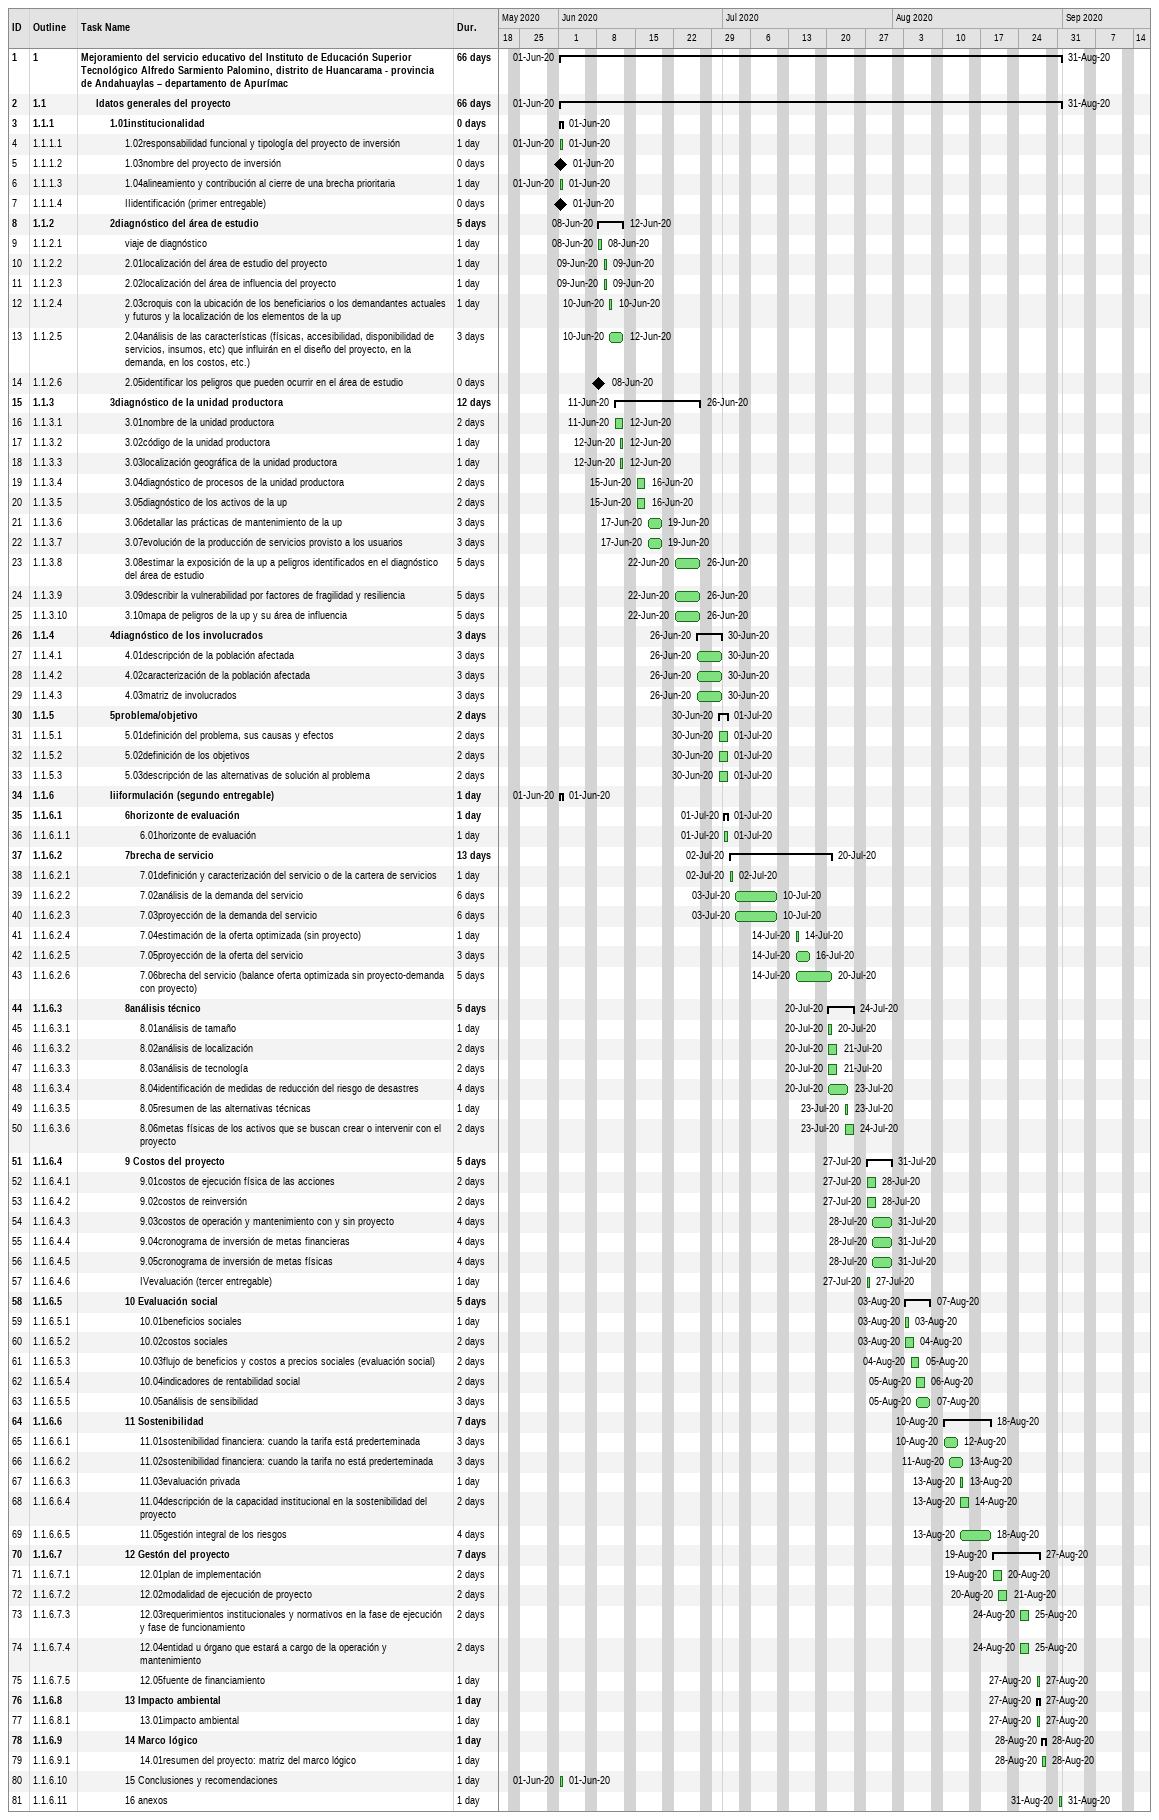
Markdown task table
| ID | WBS | Task | Duration | Start | Finish |
|---|---|---|---|---|---|
| 1 | 1 | **Mejoramiento del servicio educativo del Instituto de Educación Superior Tecnológico Alfredo Sarmiento Palomino, distrito de Huancarama - provincia de Andahuaylas – departamento de Apurímac** | 66d | 2020-06-01 | 2020-08-31 |
| 2 | 1.1 | **Idatos generales del proyecto** | 66d | 2020-06-01 | 2020-08-31 |
| 3 | 1.1.1 | **1.01institucionalidad** | 0d | 2020-06-01 | 2020-06-01 |
| 4 | 1.1.1.1 | 1.02responsabilidad funcional y tipología del proyecto de inversión | 1d | 2020-06-01 | 2020-06-01 |
| 5 | 1.1.1.2 | 1.03nombre del proyecto de inversión | 0d | 2020-06-01 | 2020-06-01 |
| 6 | 1.1.1.3 | 1.04alineamiento y contribución al cierre de una brecha prioritaria | 1d | 2020-06-01 | 2020-06-01 |
| 7 | 1.1.1.4 | IIidentificación (primer entregable) | 0d | 2020-06-01 | 2020-06-01 |
| 8 | 1.1.2 | **2diagnóstico del área de estudio** | 5d | 2020-06-08 | 2020-06-12 |
| 9 | 1.1.2.1 | viaje de diagnóstico | 1d | 2020-06-08 | 2020-06-08 |
| 10 | 1.1.2.2 | 2.01localización del área de estudio del proyecto | 1d | 2020-06-09 | 2020-06-09 |
| 11 | 1.1.2.3 | 2.02localización del área de influencia del proyecto | 1d | 2020-06-09 | 2020-06-09 |
| 12 | 1.1.2.4 | 2.03croquis con la ubicación de los beneficiarios o los demandantes actuales y futuros y la localización de los elementos de la up | 1d | 2020-06-10 | 2020-06-10 |
| 13 | 1.1.2.5 | 2.04análisis de las características (físicas, accesibilidad, disponibilidad de servicios, insumos, etc) que influirán en el diseño del proyecto, en la demanda, en los costos, etc.) | 3d | 2020-06-10 | 2020-06-12 |
| 14 | 1.1.2.6 | 2.05identificar los peligros que pueden ocurrir en el área de estudio | 0d | 2020-06-08 | 2020-06-08 |
| 15 | 1.1.3 | **3diagnóstico de la unidad productora** | 12d | 2020-06-11 | 2020-06-26 |
| 16 | 1.1.3.1 | 3.01nombre de la unidad productora | 2d | 2020-06-11 | 2020-06-12 |
| 17 | 1.1.3.2 | 3.02código de la unidad productora | 1d | 2020-06-12 | 2020-06-12 |
| 18 | 1.1.3.3 | 3.03localización geográfica de la unidad productora | 1d | 2020-06-12 | 2020-06-12 |
| 19 | 1.1.3.4 | 3.04diagnóstico de procesos de la unidad productora | 2d | 2020-06-15 | 2020-06-16 |
| 20 | 1.1.3.5 | 3.05diagnóstico de los activos de la up | 2d | 2020-06-15 | 2020-06-16 |
| 21 | 1.1.3.6 | 3.06detallar las prácticas de mantenimiento de la up | 3d | 2020-06-17 | 2020-06-19 |
| 22 | 1.1.3.7 | 3.07evolución de la producción de servicios provisto a los usuarios | 3d | 2020-06-17 | 2020-06-19 |
| 23 | 1.1.3.8 | 3.08estimar la exposición de la up a peligros identificados en el diagnóstico del área de estudio | 5d | 2020-06-22 | 2020-06-26 |
| 24 | 1.1.3.9 | 3.09describir la vulnerabilidad por factores de fragilidad y resiliencia | 5d | 2020-06-22 | 2020-06-26 |
| 25 | 1.1.3.10 | 3.10mapa de peligros de la up y su área de influencia | 5d | 2020-06-22 | 2020-06-26 |
| 26 | 1.1.4 | **4diagnóstico de los involucrados** | 3d | 2020-06-26 | 2020-06-30 |
| 27 | 1.1.4.1 | 4.01descripción de la población afectada | 3d | 2020-06-26 | 2020-06-30 |
| 28 | 1.1.4.2 | 4.02caracterización de la población afectada | 3d | 2020-06-26 | 2020-06-30 |
| 29 | 1.1.4.3 | 4.03matriz de involucrados | 3d | 2020-06-26 | 2020-06-30 |
| 30 | 1.1.5 | **5problema/objetivo** | 2d | 2020-06-30 | 2020-07-01 |
| 31 | 1.1.5.1 | 5.01definición del problema, sus causas y efectos | 2d | 2020-06-30 | 2020-07-01 |
| 32 | 1.1.5.2 | 5.02definición de los objetivos | 2d | 2020-06-30 | 2020-07-01 |
| 33 | 1.1.5.3 | 5.03descripción de las alternativas de solución al problema | 2d | 2020-06-30 | 2020-07-01 |
| 34 | 1.1.6 | **Iiiformulación (segundo entregable)** | 1d | 2020-06-01 | 2020-06-01 |
| 35 | 1.1.6.1 | **6horizonte de evaluación** | 1d | 2020-07-01 | 2020-07-01 |
| 36 | 1.1.6.1.1 | 6.01horizonte de evaluación | 1d | 2020-07-01 | 2020-07-01 |
| 37 | 1.1.6.2 | **7brecha de servicio** | 13d | 2020-07-02 | 2020-07-20 |
| 38 | 1.1.6.2.1 | 7.01definición y caracterización del servicio o de la cartera de servicios | 1d | 2020-07-02 | 2020-07-02 |
| 39 | 1.1.6.2.2 | 7.02análisis de la demanda del servicio | 6d | 2020-07-03 | 2020-07-10 |
| 40 | 1.1.6.2.3 | 7.03proyección de la demanda del servicio | 6d | 2020-07-03 | 2020-07-10 |
| 41 | 1.1.6.2.4 | 7.04estimación de la oferta optimizada (sin proyecto) | 1d | 2020-07-14 | 2020-07-14 |
| 42 | 1.1.6.2.5 | 7.05proyección de la oferta del servicio | 3d | 2020-07-14 | 2020-07-16 |
| 43 | 1.1.6.2.6 | 7.06brecha del servicio (balance oferta optimizada sin proyecto-demanda con proyecto) | 5d | 2020-07-14 | 2020-07-20 |
| 44 | 1.1.6.3 | **8análisis técnico** | 5d | 2020-07-20 | 2020-07-24 |
| 45 | 1.1.6.3.1 | 8.01análisis de tamaño | 1d | 2020-07-20 | 2020-07-20 |
| 46 | 1.1.6.3.2 | 8.02análisis de localización | 2d | 2020-07-20 | 2020-07-21 |
| 47 | 1.1.6.3.3 | 8.03análisis de tecnología | 2d | 2020-07-20 | 2020-07-21 |
| 48 | 1.1.6.3.4 | 8.04identificación de medidas de reducción del riesgo de desastres | 4d | 2020-07-20 | 2020-07-23 |
| 49 | 1.1.6.3.5 | 8.05resumen de las alternativas técnicas | 1d | 2020-07-23 | 2020-07-23 |
| 50 | 1.1.6.3.6 | 8.06metas físicas de los activos que se buscan crear o intervenir con el proyecto | 2d | 2020-07-23 | 2020-07-24 |
| 51 | 1.1.6.4 | **9 Costos del proyecto** | 5d | 2020-07-27 | 2020-07-31 |
| 52 | 1.1.6.4.1 | 9.01costos de ejecución física de las acciones | 2d | 2020-07-27 | 2020-07-28 |
| 53 | 1.1.6.4.2 | 9.02costos de reinversión | 2d | 2020-07-27 | 2020-07-28 |
| 54 | 1.1.6.4.3 | 9.03costos de operación y mantenimiento con y sin proyecto | 4d | 2020-07-28 | 2020-07-31 |
| 55 | 1.1.6.4.4 | 9.04cronograma de inversión de metas financieras | 4d | 2020-07-28 | 2020-07-31 |
| 56 | 1.1.6.4.5 | 9.05cronograma de inversión de metas físicas | 4d | 2020-07-28 | 2020-07-31 |
| 57 | 1.1.6.4.6 | IVevaluación (tercer entregable) | 1d | 2020-07-27 | 2020-07-27 |
| 58 | 1.1.6.5 | **10 Evaluación social** | 5d | 2020-08-03 | 2020-08-07 |
| 59 | 1.1.6.5.1 | 10.01beneficios sociales | 1d | 2020-08-03 | 2020-08-03 |
| 60 | 1.1.6.5.2 | 10.02costos sociales | 2d | 2020-08-03 | 2020-08-04 |
| 61 | 1.1.6.5.3 | 10.03flujo de beneficios y costos a precios sociales (evaluación social) | 2d | 2020-08-04 | 2020-08-05 |
| 62 | 1.1.6.5.4 | 10.04indicadores de rentabilidad social | 2d | 2020-08-05 | 2020-08-06 |
| 63 | 1.1.6.5.5 | 10.05análisis de sensibilidad | 3d | 2020-08-05 | 2020-08-07 |
| 64 | 1.1.6.6 | **11 Sostenibilidad** | 7d | 2020-08-10 | 2020-08-18 |
| 65 | 1.1.6.6.1 | 11.01sostenibilidad financiera: cuando la tarifa está prederteminada | 3d | 2020-08-10 | 2020-08-12 |
| 66 | 1.1.6.6.2 | 11.02sostenibilidad financiera: cuando la tarifa no está prederteminada | 3d | 2020-08-11 | 2020-08-13 |
| 67 | 1.1.6.6.3 | 11.03evaluación privada | 1d | 2020-08-13 | 2020-08-13 |
| 68 | 1.1.6.6.4 | 11.04descripción de la capacidad institucional en la sostenibilidad del proyecto | 2d | 2020-08-13 | 2020-08-14 |
| 69 | 1.1.6.6.5 | 11.05gestión integral de los riesgos | 4d | 2020-08-13 | 2020-08-18 |
| 70 | 1.1.6.7 | **12 Gestón del proyecto** | 7d | 2020-08-19 | 2020-08-27 |
| 71 | 1.1.6.7.1 | 12.01plan de implementación | 2d | 2020-08-19 | 2020-08-20 |
| 72 | 1.1.6.7.2 | 12.02modalidad de ejecución de proyecto | 2d | 2020-08-20 | 2020-08-21 |
| 73 | 1.1.6.7.3 | 12.03requerimientos institucionales y normativos en la fase de ejecución y fase de funcionamiento | 2d | 2020-08-24 | 2020-08-25 |
| 74 | 1.1.6.7.4 | 12.04entidad u órgano que estará a cargo de la operación y mantenimiento | 2d | 2020-08-24 | 2020-08-25 |
| 75 | 1.1.6.7.5 | 12.05fuente de financiamiento | 1d | 2020-08-27 | 2020-08-27 |
| 76 | 1.1.6.8 | **13 Impacto ambiental** | 1d | 2020-08-27 | 2020-08-27 |
| 77 | 1.1.6.8.1 | 13.01impacto ambiental | 1d | 2020-08-27 | 2020-08-27 |
| 78 | 1.1.6.9 | **14 Marco lógico** | 1d | 2020-08-28 | 2020-08-28 |
| 79 | 1.1.6.9.1 | 14.01resumen del proyecto: matriz del marco lógico | 1d | 2020-08-28 | 2020-08-28 |
| 80 | 1.1.6.10 | 15 Conclusiones y recomendaciones | 1d | 2020-06-01 | 2020-06-01 |
| 81 | 1.1.6.11 | 16 anexos | 1d | 2020-08-31 | 2020-08-31 |
